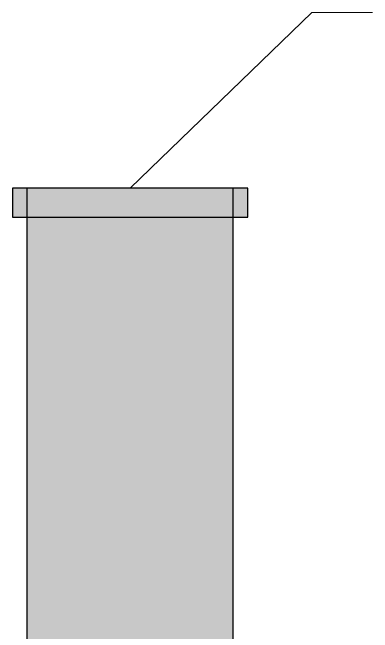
# Model space of a CAD drawing. Header units: millimetres. Extents: x -3624 to 35773, y -5396 to 4144.
# Drawn here: x 16330 to 17378, y 1705 to 3512 of the extents above; entities that cross this region are included whole.
import ezdxf

# ---------------------------------------------------------------- set-up
doc = ezdxf.new("R2010")
doc.units = ezdxf.units.MM
doc.layers.add('LEADERS', color=7, linetype='Continuous')
doc.layers.add('MANHOLES', color=7, linetype='Continuous')

msp = doc.modelspace()

# ---------------------------------------------------------------- linework, layer by layer
at = {"layer": 'LEADERS', "lineweight": 18}
for p, q in [((17201.7, 3511.5), (16672.5, 3000)), ((17378.1, 3511.5), (17201.7, 3511.5))]:
    msp.add_line(p, q, dxfattribs=at)
at = {"layer": 'MANHOLES', "lineweight": 30}
for points in [[(16330.2, 2915.3), (17014.8, 2915.3), (17014.8, 3000), (16330.2, 3000)], [(16330.2, 2915.3), (17014.8, 2915.3), (17014.8, 3000), (16330.2, 3000)], [(16372.5, 1560), (16972.5, 1560), (16972.5, 3000), (16372.5, 3000)], [(16372.5, 1560), (16972.5, 1560), (16972.5, 3000), (16372.5, 3000)]]:
    msp.add_lwpolyline(points, close=True, dxfattribs=at)
at = {"layer": 'MANHOLES', "true_color": 0x737373}
msp.add_solid([(16330.2, 2915.3), (17014.8, 2915.3), (16330.2, 3000), (17014.8, 3000)], dxfattribs=at)
msp.add_solid([(16330.2, 2915.3), (17014.8, 2915.3), (16330.2, 3000), (17014.8, 3000)], dxfattribs=at)
at = {"layer": 'MANHOLES', "true_color": 0xb8b8b8}
msp.add_solid([(16372.5, 1560), (16972.5, 1560), (16372.5, 3000), (16972.5, 3000)], dxfattribs=at)
msp.add_solid([(16372.5, 1560), (16972.5, 1560), (16372.5, 3000), (16972.5, 3000)], dxfattribs=at)

doc.saveas('drawing.dxf')
